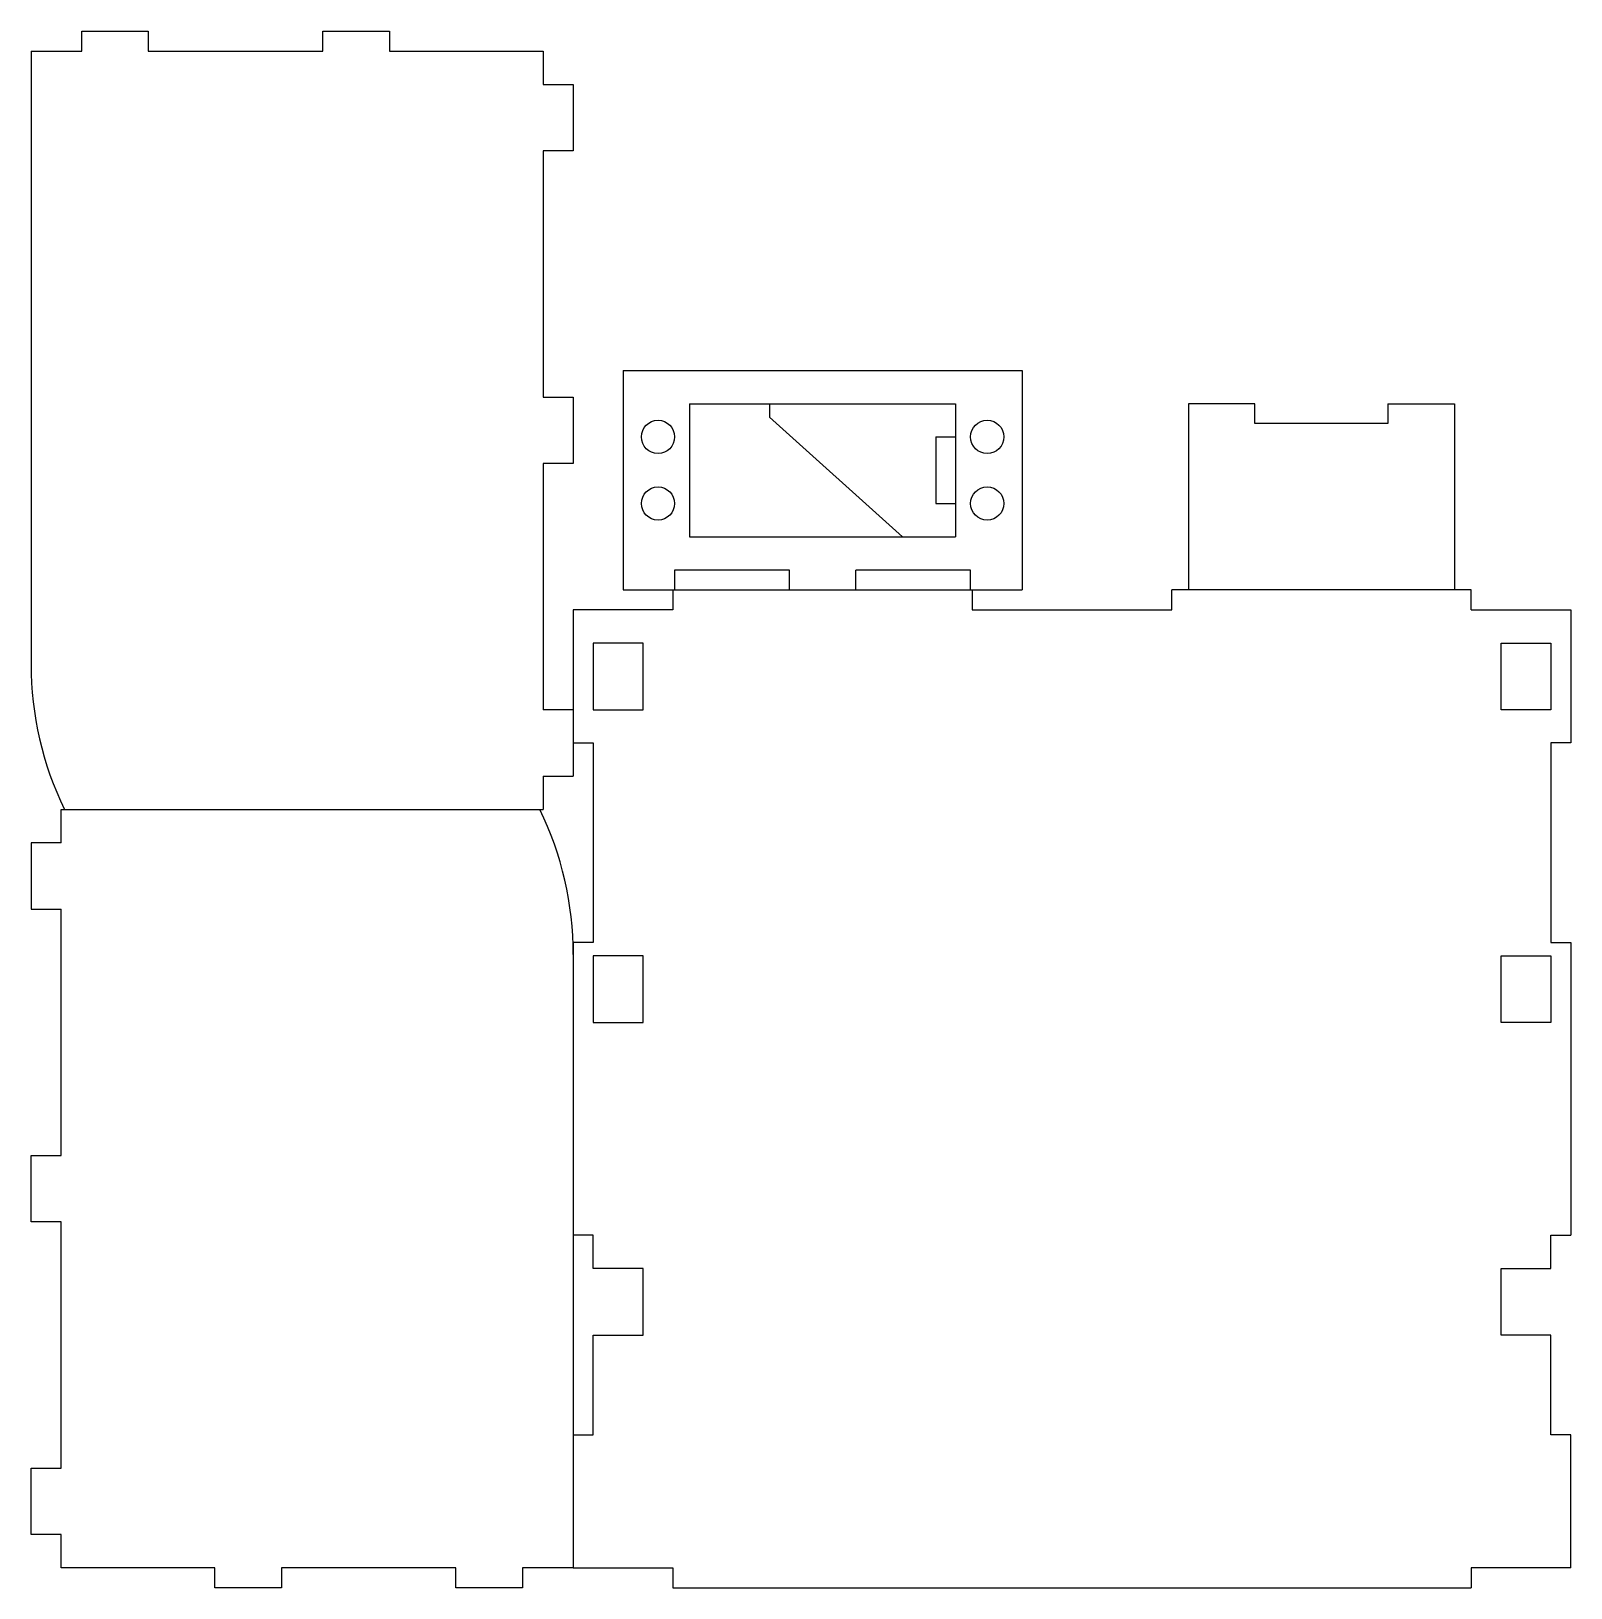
# Model space of a CAD drawing. Header units: inches. Extents: x 225 to 456, y 5 to 239.
import ezdxf

# ---------------------------------------------------------------- set-up
doc = ezdxf.new("R2010")
doc.units = ezdxf.units.IN
doc.header["$MEASUREMENT"] = 0

msp = doc.modelspace()

# ---------------------------------------------------------------- linework, layer by layer
for p, q in [((232.26, 235.84), (232.26, 238.84)), ((232.26, 238.84), (242.26, 238.84)), ((242.26, 238.84), (242.26, 235.84)), ((268.51, 235.84), (268.51, 238.84)), ((268.51, 238.84), (278.51, 238.84)), ((278.51, 238.84), (278.51, 235.84)), ((224.64, 235.84), (232.26, 235.84)), ((242.26, 235.84), (268.51, 235.84)), ((278.51, 235.84), (301.64, 235.84)), ((301.64, 235.84), (301.64, 230.84)), ((301.64, 230.84), (306.14, 230.84)), ((306.14, 230.84), (306.14, 220.84)), ((301.64, 220.84), (301.64, 183.84)), ((306.14, 220.84), (301.64, 220.84)), ((313.64, 187.84), (373.64, 187.84)), ((373.64, 187.84), (373.64, 154.84)), ((301.64, 183.84), (306.14, 183.84)), ((306.14, 183.84), (306.14, 173.84)), ((323.64, 182.84), (323.64, 162.84)), ((335.64, 182.84), (335.64, 180.84)), ((363.64, 182.84), (363.64, 162.84)), ((408.64, 182.84), (398.64, 182.84)), ((398.64, 182.84), (398.64, 154.84)), ((408.64, 179.84), (408.64, 182.84)), ((408.64, 179.84), (408.64, 182.84)), ((428.64, 182.84), (428.64, 179.84)), ((428.64, 182.84), (438.64, 182.84)), ((438.64, 182.84), (438.64, 154.84)), ((335.64, 180.84), (355.64, 162.84)), ((360.64, 177.84), (360.64, 167.84)), ((360.64, 177.84), (363.64, 177.84)), ((428.64, 179.84), (408.64, 179.84)), ((301.64, 173.84), (301.64, 136.84)), ((306.14, 173.84), (301.64, 173.84)), ((360.64, 167.84), (363.64, 167.84)), ((323.64, 162.84), (363.64, 162.84)), ((338.64, 157.84), (321.39, 157.84)), ((321.39, 157.84), (321.39, 154.84)), ((338.64, 154.84), (338.64, 157.84)), ((365.89, 157.84), (348.64, 157.84)), ((348.64, 154.84), (348.64, 157.84)), ((365.89, 154.84), (365.89, 157.84)), ((313.64, 154.84), (373.64, 154.84)), ((321.14, 154.84), (321.14, 151.84)), ((366.14, 154.84), (366.14, 154.84)), ((366.14, 154.84), (366.14, 151.84)), ((441.14, 154.84), (396.14, 154.84)), ((396.14, 151.84), (396.14, 154.84)), ((441.14, 151.84), (441.14, 154.84)), ((321.14, 151.84), (306.14, 151.84)), ((306.14, 151.84), (306.14, 126.84)), ((366.14, 151.84), (396.14, 151.84)), ((441.14, 151.84), (456.14, 151.84)), ((456.14, 151.84), (456.14, 131.84)), ((316.64, 146.84), (309.14, 146.84)), ((309.14, 146.84), (309.14, 136.84)), ((316.64, 136.84), (316.64, 146.84)), ((445.64, 136.84), (445.64, 146.84)), ((445.64, 146.84), (453.14, 146.84)), ((453.14, 146.84), (453.14, 136.84)), ((306.14, 136.84), (301.64, 136.84)), ((309.14, 136.84), (316.64, 136.84)), ((453.14, 136.84), (445.64, 136.84)), ((306.14, 131.84), (309.14, 131.84)), ((309.14, 131.84), (309.14, 101.84)), ((456.14, 131.84), (453.14, 131.84)), ((453.14, 131.84), (453.14, 101.84)), ((301.64, 126.84), (301.64, 121.84)), ((301.64, 126.84), (306.14, 126.84)), ((229.14, 116.84), (229.14, 121.84)), ((229.14, 121.84), (301.64, 121.84)), ((229.14, 116.84), (224.64, 116.84)), ((224.64, 116.84), (224.64, 106.84)), ((224.64, 106.84), (229.14, 106.84)), ((229.14, 69.84), (229.14, 106.84)), ((309.14, 101.84), (306.14, 101.84)), ((306.14, 101.84), (306.14, 7.84)), ((453.14, 101.84), (456.14, 101.84)), ((456.14, 101.84), (456.14, 57.84)), ((316.64, 99.84), (309.14, 99.84)), ((309.14, 99.84), (309.14, 89.84)), ((316.64, 89.84), (316.64, 99.84)), ((445.64, 89.84), (445.64, 99.84)), ((445.64, 99.84), (453.14, 99.84)), ((453.14, 99.84), (453.14, 89.84)), ((309.14, 89.84), (316.64, 89.84)), ((453.14, 89.84), (445.64, 89.84)), ((224.64, 59.84), (224.64, 69.84)), ((224.64, 69.84), (229.14, 69.84)), ((229.14, 59.84), (224.64, 59.84)), ((229.14, 22.84), (229.14, 59.84)), ((309.14, 57.84), (306.14, 57.84)), ((309.14, 52.84), (309.14, 57.84)), ((453.14, 57.84), (456.14, 57.84)), ((453.14, 52.84), (453.14, 57.84)), ((316.64, 52.84), (309.14, 52.84)), ((316.64, 42.84), (316.64, 52.84)), ((445.64, 42.84), (445.64, 52.84)), ((445.64, 52.84), (453.14, 52.84)), ((309.14, 27.84), (309.14, 42.84)), ((309.14, 42.84), (316.64, 42.84)), ((453.14, 42.84), (445.64, 42.84)), ((453.14, 27.84), (453.14, 42.84)), ((306.14, 27.84), (309.14, 27.84)), ((456.14, 27.84), (453.14, 27.84)), ((456.14, 7.84), (456.14, 27.84)), ((224.64, 12.84), (224.64, 22.84)), ((224.64, 22.84), (229.14, 22.84)), ((229.14, 12.84), (224.64, 12.84)), ((229.14, 7.84), (229.14, 12.84)), ((252.26, 7.84), (229.14, 7.84)), ((252.26, 4.84), (252.26, 7.84)), ((288.51, 7.84), (262.26, 7.84)), ((262.26, 7.84), (262.26, 4.84)), ((288.51, 4.84), (288.51, 7.84)), ((306.14, 7.84), (298.51, 7.84)), ((298.51, 7.84), (298.51, 4.84)), ((306.14, 7.84), (321.14, 7.84)), ((321.14, 7.84), (321.14, 4.84)), ((456.14, 7.84), (441.14, 7.84)), ((441.14, 7.84), (441.14, 4.84)), ((262.26, 4.84), (252.26, 4.84)), ((298.51, 4.84), (288.51, 4.84)), ((321.14, 4.84), (441.14, 4.84))]:
    msp.add_line(p, q)
at = {"color": 7, "linetype": 'Continuous', "lineweight": 25}
msp.add_line((224.64, 235.84), (224.64, 143.64), dxfattribs=at)
for points in [[(313.64, 187.84), (313.64, 187.84), (313.64, 187.84), (313.64, 154.84)], [(323.64, 182.84), (363.64, 182.84)]]:
    msp.add_lwpolyline(points)
for centre in [(318.89, 177.84), (368.39, 177.84), (318.89, 167.84), (368.39, 167.84)]:
    msp.add_circle(centre, 2.5)
for centre, start, end in [((274.64, 143.64), 180, 205.8419), ((256.14, 100.05), 0, 25.8419)]:
    msp.add_arc(centre, 50, start, end, dxfattribs=at)

doc.saveas('drawing.dxf')
